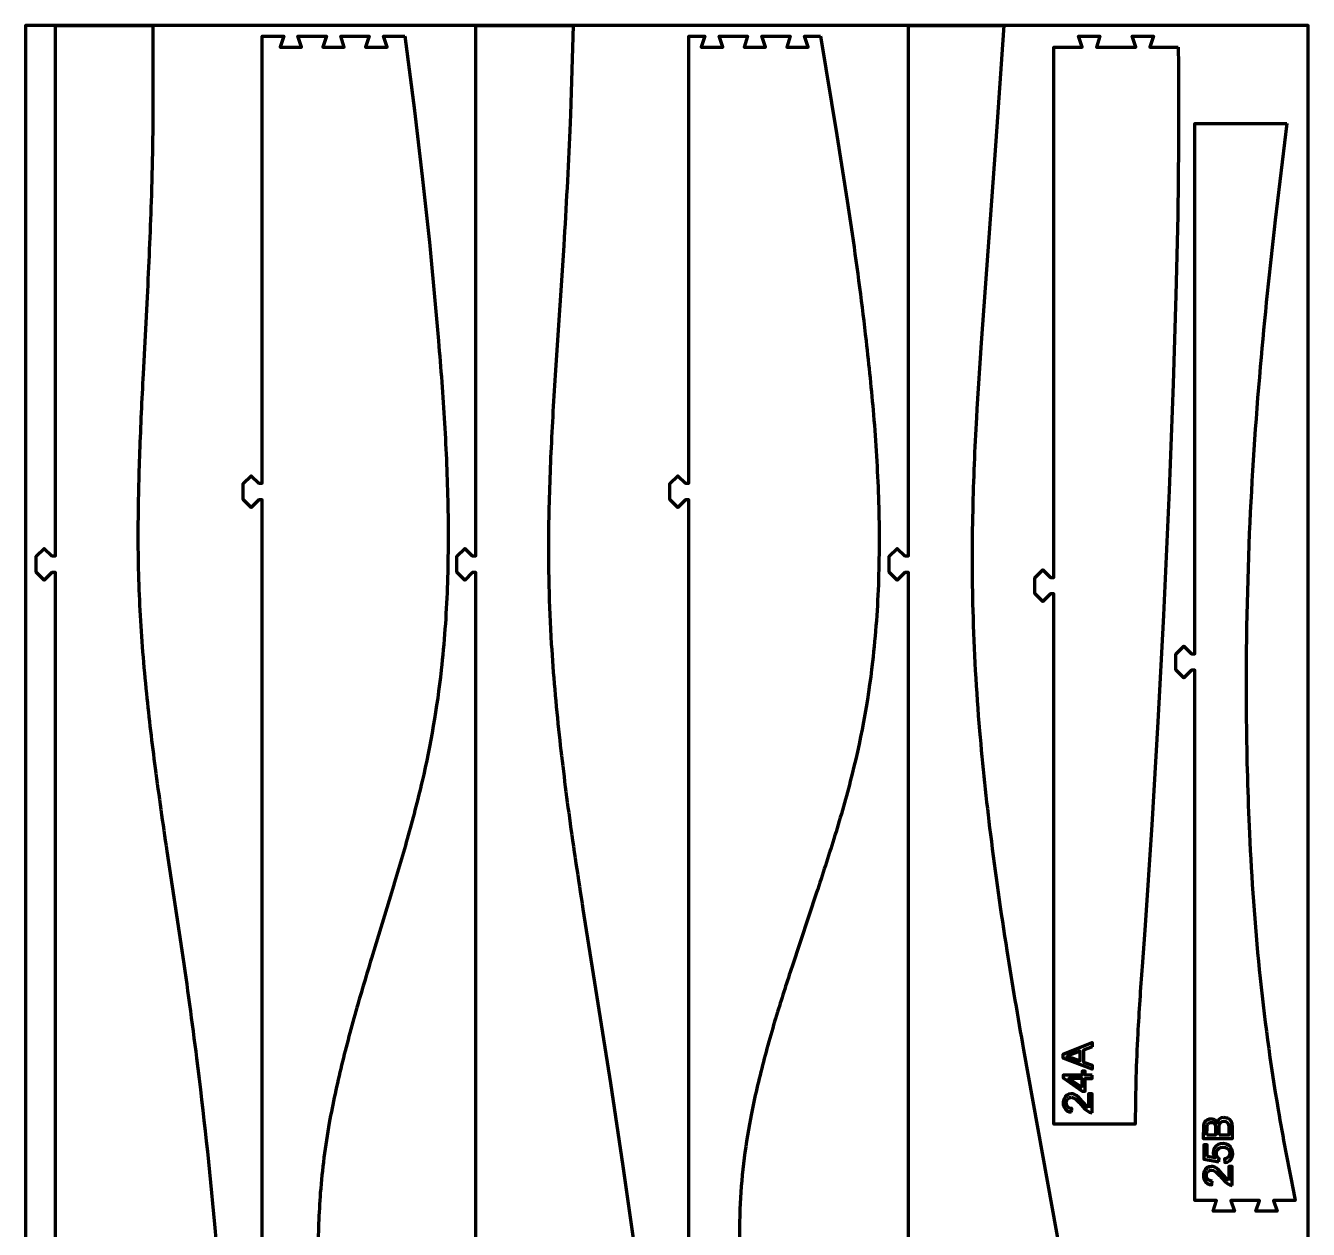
# Model space of a CAD drawing. Extents: x 233 to 1433, y 0 to 2800.
# Drawn here: x 233 to 1433, y 1674 to 2800 of the extents above; entities that cross this region are included whole.
import ezdxf

# ---------------------------------------------------------------- set-up
doc = ezdxf.new("R2010")
doc.units = 0
doc.layers.add('mainlayer', color=1, linetype='CONTINUOUS', lineweight=100)

msp = doc.modelspace()

# ---------------------------------------------------------------- linework, layer by layer
at = {"layer": 'mainlayer', "color": 1}
for points in [[(233, 0), (1433, 0), (1433, 0), (1433, 2800), (1433, 2800), (233, 2800), (233, 2800), (233, 0)], [(1230.7, 1844.4), (1222.6, 1841.3), (1222.6, 1841.3), (1222.6, 1830), (1222.6, 1830), (1230.7, 1827.1), (1230.7, 1827.1), (1230.7, 1823.3), (1230.7, 1823.3), (1203.8, 1833.6), (1203.8, 1833.6), (1203.8, 1837.5), (1203.8, 1837.5), (1230.7, 1848.5), (1230.7, 1848.5), (1230.7, 1844.4)], [(1211.8, 1834), (1219.7, 1831.1), (1219.7, 1831.1), (1219.7, 1840.2), (1219.7, 1840.2), (1207.2, 1835.6), (1207.2, 1835.6), (1206.7, 1835.5)], [(1230.7, 1817.9), (1224.3, 1817.9), (1224.3, 1817.9), (1224.3, 1821.6), (1224.3, 1821.6), (1221.3, 1821.6), (1221.3, 1821.6), (1221.3, 1817.9), (1221.3, 1817.9), (1203.8, 1817.9), (1203.8, 1817.9), (1203.8, 1815.2), (1203.8, 1815.2), (1221.3, 1803), (1221.3, 1803), (1224.3, 1803), (1224.3, 1803), (1224.3, 1814.6), (1224.3, 1814.6), (1230.7, 1814.6), (1230.7, 1814.6), (1230.7, 1817.9)], [(1221.3, 1806.2), (1221.3, 1814.6), (1221.3, 1814.6), (1209.1, 1814.6), (1209.1, 1814.6), (1221.3, 1806.2)], [(1211.2, 1800.5), (1208.9, 1800.1), (1208.9, 1800.1), (1207, 1799.2), (1207, 1799.2), (1205.4, 1797.6), (1205.4, 1797.6), (1204.3, 1795.5), (1204.3, 1795.5), (1203.8, 1793), (1203.8, 1793), (1203.8, 1790.3), (1203.8, 1790.3), (1204.5, 1787.9), (1204.5, 1787.9), (1205.7, 1786), (1205.7, 1786), (1207.5, 1784.5), (1207.5, 1784.5), (1209.7, 1783.6), (1209.7, 1783.6), (1211.5, 1783.3)], [(1230.7, 1782.7), (1230.7, 1800.5), (1230.7, 1800.5), (1227.5, 1800.5), (1227.5, 1800.5), (1227.5, 1787.3)], [(1211.8, 1786.2), (1211.8, 1786.7), (1211.8, 1786.7), (1209.6, 1787.1), (1209.6, 1787.1), (1208.3, 1787.8), (1208.3, 1787.8), (1207.3, 1789), (1207.3, 1789), (1206.7, 1790.3), (1206.7, 1790.3), (1206.5, 1792.5), (1206.5, 1792.5), (1207, 1794.5), (1207, 1794.5), (1207.8, 1795.7)], [(1211.1, 1797.1), (1213, 1796.7), (1213, 1796.7), (1215.4, 1795.3), (1215.4, 1795.3), (1218.7, 1792.1), (1218.7, 1792.1), (1223.9, 1786.1), (1223.9, 1786.1), (1226.6, 1784), (1226.6, 1784), (1228.4, 1783.1)], [(1225.8, 1788.7), (1218.6, 1796.7), (1218.6, 1796.7), (1216, 1798.9), (1216, 1798.9), (1214.4, 1799.8)], [(1211.6, 1784.5), (1211.7, 1785.3)], [(1338.3, 1776), (1340.5, 1777), (1340.5, 1777), (1341.9, 1777.1)], [(1345.1, 1776.2), (1346.5, 1775), (1346.5, 1775), (1347.6, 1773.3), (1347.6, 1773.3), (1348.5, 1775.5), (1348.5, 1775.5), (1350, 1777.1), (1350, 1777.1), (1351.9, 1778.1), (1351.9, 1778.1), (1354.1, 1778.4)], [(1357.6, 1777.6), (1359.3, 1776.5), (1359.3, 1776.5), (1360.5, 1775), (1360.5, 1775), (1361.4, 1772.7), (1361.4, 1772.7), (1361.9, 1769.6), (1361.9, 1769.6), (1361.9, 1768.3)], [(1361.9, 1768.3), (1361.9, 1758.1), (1361.9, 1758.1), (1335, 1758.1), (1335, 1758.1), (1335.1, 1770.3), (1335.1, 1770.3), (1335.6, 1772.6), (1335.6, 1772.6), (1335.8, 1773.1)], [(1339.9, 1773), (1341.6, 1773.6), (1341.6, 1773.6), (1343.6, 1773.4), (1343.6, 1773.4), (1344.9, 1772.7), (1344.9, 1772.7), (1345.7, 1771.5), (1345.7, 1771.5), (1346.2, 1769.5), (1346.2, 1769.5), (1346.3, 1761.7), (1346.3, 1761.7), (1338.2, 1761.7)], [(1338.2, 1761.7), (1338.3, 1769.5), (1338.3, 1769.5), (1338.5, 1771.1)], [(1349.5, 1761.7), (1349.6, 1770.1), (1349.6, 1770.1), (1350, 1772.1), (1350, 1772.1), (1351, 1773.5), (1351, 1773.5), (1352.4, 1774.4), (1352.4, 1774.4), (1354.1, 1774.7), (1354.1, 1774.7), (1355.8, 1774.4), (1355.8, 1774.4), (1357.2, 1773.6), (1357.2, 1773.6), (1358.1, 1772.4), (1358.1, 1772.4), (1358.6, 1770.4), (1358.6, 1770.4), (1358.7, 1761.7), (1358.7, 1761.7), (1349.5, 1761.7)], [(1338.5, 1741.8), (1338.5, 1752.6), (1338.5, 1752.6), (1335.4, 1752.6), (1335.4, 1752.6), (1335.4, 1739.2), (1335.4, 1739.2), (1349.2, 1736.6)], [(1349.4, 1738.4), (1349.6, 1739.7), (1349.6, 1739.7), (1348.1, 1741.1), (1348.1, 1741.1), (1347.2, 1743.1), (1347.2, 1743.1), (1347, 1745.2), (1347, 1745.2), (1347.4, 1746.9), (1347.4, 1746.9), (1348.2, 1748.3), (1348.2, 1748.3), (1349.5, 1749.4), (1349.5, 1749.4), (1351.1, 1750.1), (1351.1, 1750.1), (1353.1, 1750.3), (1353.1, 1750.3), (1355.1, 1750.1), (1355.1, 1750.1), (1356.9, 1749.4), (1356.9, 1749.4), (1358.3, 1748.3), (1358.3, 1748.3), (1359.2, 1746.8), (1359.2, 1746.8), (1359.6, 1745.2), (1359.6, 1745.2), (1359.4, 1743.2), (1359.4, 1743.2), (1358.7, 1741.6), (1358.7, 1741.6), (1357.2, 1740.4), (1357.2, 1740.4), (1355.2, 1739.6), (1355.2, 1739.6), (1354.5, 1739.5), (1354.5, 1739.5), (1354.8, 1736), (1354.8, 1736), (1357.2, 1736.5), (1357.2, 1736.5), (1359.2, 1737.6), (1359.2, 1737.6), (1360.8, 1739.3), (1360.8, 1739.3), (1361.8, 1741.3), (1361.8, 1741.3), (1362.3, 1743.7), (1362.3, 1743.7), (1362.2, 1746.3), (1362.2, 1746.3), (1361.5, 1748.6), (1361.5, 1748.6), (1360.2, 1750.7), (1360.2, 1750.7), (1358.4, 1752.2), (1358.4, 1752.2), (1356.2, 1753.3), (1356.2, 1753.3), (1353.7, 1753.8), (1353.7, 1753.8), (1350.9, 1753.7), (1350.9, 1753.7), (1348.5, 1752.9), (1348.5, 1752.9), (1346.5, 1751.4), (1346.5, 1751.4), (1345, 1749.4), (1345, 1749.4), (1344.2, 1747.2), (1344.2, 1747.2), (1344.1, 1744.8), (1344.1, 1744.8), (1344.5, 1742.9), (1344.5, 1742.9), (1345.3, 1741), (1345.3, 1741), (1345.7, 1740.4), (1345.7, 1740.4), (1338.5, 1741.8)], [(1342.3, 1732.4), (1340.1, 1732.1), (1340.1, 1732.1), (1338.2, 1731.2), (1338.2, 1731.2), (1336.5, 1729.6), (1336.5, 1729.6), (1335.4, 1727.5), (1335.4, 1727.5), (1334.9, 1725), (1334.9, 1725), (1335, 1722.2), (1335, 1722.2), (1335.7, 1719.9), (1335.7, 1719.9), (1336.9, 1717.9), (1336.9, 1717.9), (1338.6, 1716.5), (1338.6, 1716.5), (1340.9, 1715.6), (1340.9, 1715.6), (1342.7, 1715.3), (1342.7, 1715.3), (1342.8, 1716.4)], [(1342.3, 1729), (1344.2, 1728.6), (1344.2, 1728.6), (1346.5, 1727.3), (1346.5, 1727.3), (1349.8, 1724), (1349.8, 1724), (1355.1, 1718.1), (1355.1, 1718.1), (1357.8, 1716), (1357.8, 1716), (1359.6, 1715.1)], [(1356.9, 1720.7), (1349.7, 1728.7), (1349.7, 1728.7), (1347.1, 1730.9), (1347.1, 1730.9), (1345.5, 1731.8)], [(1361.9, 1714.7), (1361.9, 1732.5), (1361.9, 1732.5), (1358.7, 1732.5), (1358.7, 1732.5), (1358.7, 1719.3)], [(1343, 1718.7), (1340.8, 1719.1), (1340.8, 1719.1), (1339.4, 1719.8), (1339.4, 1719.8), (1338.4, 1720.9), (1338.4, 1720.9), (1337.8, 1722.3), (1337.8, 1722.3), (1337.6, 1724.5), (1337.6, 1724.5), (1338.1, 1726.5), (1338.1, 1726.5), (1339, 1727.6)], [(1342.8, 1717), (1342.9, 1717.3)]]:
    msp.add_lwpolyline(points, dxfattribs=at)
at = {"layer": 'mainlayer', "color": 0}
for points in [[(260.8, 1373.7), (260.8, 2288.3), (260.8, 2288.3), (257.6, 2288.3), (257.6, 2288.3), (250.4, 2281.2), (250.4, 2281.2), (243, 2288.6), (243, 2288.6), (243, 2303.4), (243, 2303.4), (250.4, 2310.8), (250.4, 2310.8), (257.6, 2303.7), (257.6, 2303.7), (260.8, 2303.7), (260.8, 2303.7), (260.8, 2800), (260.8, 2800), (352, 2800)], [(352, 2800), (352.1, 2739.3)], [(654.2, 1373.7), (654.2, 2288.3), (654.2, 2288.3), (650.9, 2288.3), (650.9, 2288.3), (643.8, 2281.2), (643.8, 2281.2), (636.4, 2288.6), (636.4, 2288.6), (636.4, 2303.4), (636.4, 2303.4), (643.8, 2310.8), (643.8, 2310.8), (650.9, 2303.7), (650.9, 2303.7), (654.2, 2303.7), (654.2, 2303.7), (654.2, 2800), (654.2, 2800), (745.3, 2800)], [(745.3, 2800), (742.6, 2716.7), (742.6, 2716.7), (742, 2702)], [(1058.8, 1373.7), (1058.8, 2288.3), (1058.8, 2288.3), (1055.6, 2288.3), (1055.6, 2288.3), (1048.5, 2281.2), (1048.5, 2281.2), (1041, 2288.6), (1041, 2288.6), (1041, 2303.4), (1041, 2303.4), (1048.5, 2310.8), (1048.5, 2310.8), (1055.6, 2303.7), (1055.6, 2303.7), (1058.8, 2303.7), (1058.8, 2303.7), (1058.8, 2800), (1058.8, 2800), (1148, 2800)], [(1148, 2800), (1140.4, 2687.4), (1140.4, 2687.4), (1126.8, 2503.3), (1126.8, 2503.3), (1122.9, 2441.4), (1122.9, 2441.4), (1122.5, 2433.3)], [(454.4, 1441.7), (454.4, 2356.3), (454.4, 2356.3), (451.2, 2356.3), (451.2, 2356.3), (444, 2349.2), (444, 2349.2), (436.6, 2356.6), (436.6, 2356.6), (436.6, 2371.4), (436.6, 2371.4), (444, 2378.8), (444, 2378.8), (451.2, 2371.7), (451.2, 2371.7), (454.4, 2371.7), (454.4, 2371.7), (454.4, 2790), (454.4, 2790), (474.5, 2790), (474.5, 2790), (471.1, 2780), (471.1, 2780), (491.1, 2780), (491.1, 2780), (487.8, 2790), (487.8, 2790), (514.5, 2790), (514.5, 2790), (511.1, 2780), (511.1, 2780), (531.1, 2780), (531.1, 2780), (527.8, 2790), (527.8, 2790), (554.5, 2790), (554.5, 2790), (551.1, 2780), (551.1, 2780), (571.1, 2780), (571.1, 2780), (567.8, 2790), (567.8, 2790), (587.9, 2790)], [(587.9, 2790), (596.8, 2720.7), (596.8, 2720.7), (604.1, 2659.1), (604.1, 2659.1), (610.7, 2597.4), (610.7, 2597.4), (616.5, 2535.8), (616.5, 2535.8), (619.2, 2505)], [(853.5, 1441.7), (853.5, 2356.3), (853.5, 2356.3), (850.3, 2356.3), (850.3, 2356.3), (843.2, 2349.2), (843.2, 2349.2), (835.7, 2356.6), (835.7, 2356.6), (835.7, 2371.4), (835.7, 2371.4), (843.2, 2378.8), (843.2, 2378.8), (850.3, 2371.7), (850.3, 2371.7), (853.5, 2371.7), (853.5, 2371.7), (853.5, 2790), (853.5, 2790), (868.4, 2790), (868.4, 2790), (865.1, 2780), (865.1, 2780), (885.1, 2780), (885.1, 2780), (881.8, 2790), (881.8, 2790), (908.4, 2790), (908.4, 2790), (905.1, 2780), (905.1, 2780), (925.1, 2780), (925.1, 2780), (921.8, 2790), (921.8, 2790), (948.4, 2790), (948.4, 2790), (945.1, 2780), (945.1, 2780), (965.1, 2780), (965.1, 2780), (961.8, 2790), (961.8, 2790), (976.7, 2790)], [(976.7, 2790), (992, 2697.6), (992, 2697.6), (1001.7, 2635.9), (1001.7, 2635.9), (1006.2, 2605.1)], [(1271.1, 1775.2), (1271.1, 1772), (1271.1, 1772), (1195, 1772), (1195, 1772), (1195, 2268.3), (1195, 2268.3), (1191.8, 2268.3), (1191.8, 2268.3), (1184.6, 2261.2), (1184.6, 2261.2), (1177.2, 2268.6), (1177.2, 2268.6), (1177.2, 2283.4), (1177.2, 2283.4), (1184.6, 2290.8), (1184.6, 2290.8), (1191.8, 2283.7), (1191.8, 2283.7), (1195, 2283.7), (1195, 2283.7), (1195, 2780), (1195, 2780), (1221.5, 2780), (1221.5, 2780), (1218.1, 2790), (1218.1, 2790), (1238.1, 2790), (1238.1, 2790), (1234.8, 2780), (1234.8, 2780), (1271.5, 2780), (1271.5, 2780), (1268.1, 2790), (1268.1, 2790), (1288.1, 2790), (1288.1, 2790), (1284.8, 2780), (1284.8, 2780), (1311.3, 2780)], [(1419.1, 1709), (1420.8, 1700.5), (1420.8, 1700.5), (1400.5, 1700.5), (1400.5, 1700.5), (1403.9, 1690.5), (1403.9, 1690.5), (1383.9, 1690.5), (1383.9, 1690.5), (1387.2, 1700.5), (1387.2, 1700.5), (1360.5, 1700.5), (1360.5, 1700.5), (1363.9, 1690.5), (1363.9, 1690.5), (1343.9, 1690.5), (1343.9, 1690.5), (1347.2, 1700.5), (1347.2, 1700.5), (1326.9, 1700.5), (1326.9, 1700.5), (1326.9, 2196.8), (1326.9, 2196.8), (1323.7, 2196.8), (1323.7, 2196.8), (1316.6, 2189.7), (1316.6, 2189.7), (1309.1, 2197.1), (1309.1, 2197.1), (1309.1, 2211.9), (1309.1, 2211.9), (1316.6, 2219.4), (1316.6, 2219.4), (1323.7, 2212.2), (1323.7, 2212.2), (1326.9, 2212.2), (1326.9, 2212.2), (1326.9, 2708.5), (1326.9, 2708.5), (1412.8, 2708.5)], [(1412.8, 2708.5), (1402, 2617.9)], [(1311.5, 2688.7), (1310.8, 2622.3), (1310.8, 2622.3), (1309.1, 2547.7), (1309.1, 2547.7), (1306.6, 2464.7), (1306.6, 2464.7), (1302.7, 2365.1), (1302.7, 2365.1), (1297.5, 2248.2), (1297.5, 2248.2), (1292.3, 2148.6), (1292.3, 2148.6), (1286.6, 2052.2), (1286.6, 2052.2), (1279.9, 1953.5), (1279.9, 1953.5), (1277.5, 1919.6)], [(736.4, 2594.3), (729, 2482.4)], [(346.6, 2545.9), (342.9, 2474.1)], [(365.1, 2027.6), (379.1, 1934.5)], [(575.3, 1988.9), (556.6, 1927.3)], [(973, 1988.9), (950, 1919.6)], [(754.4, 1973.3), (780.1, 1810.4), (780.1, 1810.4), (791.8, 1732.8), (791.8, 1732.8), (801.6, 1662.9), (801.6, 1662.9), (804.7, 1639.6)], [(1166.6, 1841.4), (1197.5, 1670.7), (1197.5, 1670.7), (1208.1, 1608.6)], [(409.8, 1678.4), (415.9, 1608.6), (415.9, 1608.6), (421.3, 1538.8), (421.3, 1538.8), (422.9, 1515.5)]]:
    msp.add_lwpolyline(points, dxfattribs=at)
for points in [[(1311.3, 2780), (1311.6, 2749.6), (1311.7, 2719.1), (1311.5, 2688.7)], [(352.1, 2739.3), (352.1, 2704.7), (351.5, 2670), (350.4, 2635.3)], [(742, 2702), (740.5, 2666.1), (738.7, 2630.2), (736.4, 2594.3)], [(350.4, 2635.3), (349.4, 2605.5), (348.2, 2575.7), (346.6, 2545.9)], [(1402, 2617.9), (1396.7, 2572.3), (1392, 2526.5), (1388, 2480.7)], [(1006.2, 2605.1), (1011, 2571.8), (1015.4, 2538.4), (1019.3, 2505)], [(619.2, 2505), (621.4, 2479.3), (623.3, 2453.7), (624.8, 2428)], [(1019.3, 2505), (1021.9, 2481.9), (1024.2, 2458.8), (1026.2, 2435.7)], [(342.9, 2474.1), (341.6, 2449.8), (340.5, 2425.5), (339.6, 2401.2)], [(729, 2482.4), (727.3, 2456.7), (725.8, 2430.9), (724.6, 2405.2)], [(1388, 2480.7), (1383.5, 2429), (1380.1, 2377.1), (1377.8, 2325.2)], [(624.8, 2428), (626.4, 2402.3), (627.5, 2376.6), (628, 2350.9)], [(1026.2, 2435.7), (1028.4, 2410), (1029.9, 2384.4), (1030.8, 2358.7)], [(1122.5, 2433.3), (1120.8, 2404.2), (1119.7, 2375.1), (1119, 2346)], [(339.6, 2401.2), (338.7, 2377.6), (338.2, 2354), (338.1, 2330.4)], [(724.6, 2405.2), (723.4, 2380.3), (722.6, 2355.3), (722.2, 2330.4)], [(1030.8, 2358.7), (1031.7, 2333), (1031.7, 2307.3), (1030.9, 2281.6)], [(628, 2350.9), (628.5, 2325.3), (628.3, 2299.6), (627.4, 2273.9)], [(1119, 2346), (1118.2, 2314.9), (1118.3, 2283.8), (1119.1, 2252.7)], [(338.1, 2330.4), (337.9, 2304.5), (338.5, 2278.6), (339.9, 2252.7)], [(722.2, 2330.4), (721.7, 2294.1), (722.6, 2257.9), (724.8, 2221.6)], [(1377.8, 2325.2), (1375.4, 2266.8), (1374.4, 2208.3), (1375, 2149.9)], [(1030.9, 2281.6), (1030.1, 2255.9), (1028.2, 2230.2), (1025.3, 2204.6)], [(627.4, 2273.9), (626.5, 2248.2), (624.6, 2222.5), (621.8, 2196.9)], [(339.9, 2252.7), (341.3, 2226.8), (343.3, 2200.9), (346, 2175.1)], [(1119.1, 2252.7), (1120.1, 2215.1), (1122.3, 2177.6), (1125.4, 2140.2)], [(724.8, 2221.6), (726.6, 2193.1), (729, 2164.7), (732.1, 2136.3)], [(621.8, 2196.9), (617.9, 2161.9), (611.9, 2127.2), (603.9, 2092.9)], [(1025.3, 2204.6), (1021, 2166.9), (1014, 2129.6), (1004.5, 2092.9)], [(346, 2175.1), (348.4, 2151.8), (351.1, 2128.5), (354.2, 2105.2)], [(1375, 2149.9), (1375.3, 2114.5), (1376.3, 2079.2), (1377.9, 2043.9)], [(732.1, 2136.3), (735, 2110.4), (738.2, 2084.5), (741.7, 2058.7)], [(1125.4, 2140.2), (1128.2, 2107.8), (1131.6, 2075.4), (1135.6, 2043.2)], [(354.2, 2105.2), (357.6, 2079.3), (361.3, 2053.5), (365.1, 2027.6)], [(603.9, 2092.9), (599.6, 2074.8), (595, 2056.9), (590, 2039)], [(1004.5, 2092.9), (999.8, 2074.8), (994.6, 2056.8), (989.1, 2039)], [(741.7, 2058.7), (745.7, 2030.2), (749.9, 2001.7), (754.4, 1973.3)], [(1135.6, 2043.2), (1140.1, 2006.9), (1145.2, 1970.6), (1151, 1934.5)], [(1377.9, 2043.9), (1379.8, 2001.4), (1382.9, 1959), (1387.1, 1916.7)], [(590, 2039), (585.3, 2022.3), (580.4, 2005.6), (575.3, 1988.9)], [(989.1, 2039), (983.9, 2022.2), (978.6, 2005.6), (973, 1988.9)], [(379.1, 1934.5), (384.1, 1900.9), (388.7, 1867.3), (392.9, 1833.6)], [(1151, 1934.5), (1155.9, 1903.4), (1161.1, 1872.4), (1166.6, 1841.4)], [(556.6, 1927.3), (551.9, 1911.9), (547.3, 1896.5), (542.9, 1881.1)], [(950, 1919.6), (945.4, 1905.5), (940.9, 1891.4), (936.5, 1877.2)], [(1277.5, 1919.6), (1275.9, 1898.5), (1274.6, 1877.5), (1273.4, 1856.5)], [(1387.1, 1916.7), (1391.5, 1872.7), (1397.4, 1828.9), (1404.8, 1785.3)], [(542.9, 1881.1), (537.8, 1863.2), (533, 1845.2), (528.6, 1827.2)], [(936.5, 1877.2), (931.5, 1860.7), (926.7, 1844), (922.4, 1827.2)], [(1273.4, 1856.5), (1272, 1829.4), (1271.2, 1802.3), (1271.1, 1775.2)], [(392.9, 1833.6), (399.4, 1782), (405, 1730.3), (409.8, 1678.4)], [(528.6, 1827.2), (524.2, 1809.3), (520.4, 1791.3), (517.1, 1773.3)], [(922.4, 1827.2), (918.1, 1810.6), (914.3, 1793.9), (911.1, 1777.1)], [(911.1, 1777.1), (905.7, 1749.1), (902.4, 1720.8), (901.3, 1692.4)], [(1404.8, 1785.3), (1409.2, 1759.8), (1413.9, 1734.4), (1419.1, 1709)], [(517.1, 1773.3), (513.2, 1751.6), (510.4, 1729.7), (508.7, 1707.8)], [(508.7, 1707.8), (507.3, 1688.6), (506.6, 1669.3), (506.6, 1650)], [(901.3, 1692.4), (900.6, 1673.1), (900.6, 1653.9), (901.4, 1634.6)]]:
    msp.add_open_spline(points, degree=3, dxfattribs=at)
at = {"layer": 'mainlayer', "color": 1}
for points in [[(1206.7, 1835.5), (1208.4, 1835.1), (1210.1, 1834.6), (1211.8, 1834)], [(1214.4, 1799.8), (1213.4, 1800.2), (1212.3, 1800.4), (1211.2, 1800.5)], [(1207.8, 1795.7), (1208.1, 1796), (1208.5, 1796.3), (1208.9, 1796.5)], [(1208.9, 1796.5), (1209.4, 1796.8), (1209.8, 1796.9), (1210.3, 1797)], [(1210.3, 1797), (1210.6, 1797), (1210.8, 1797.1), (1211.1, 1797.1)], [(1227.5, 1787.3), (1226.9, 1787.7), (1226.3, 1788.2), (1225.8, 1788.7)], [(1211.5, 1783.3), (1211.5, 1783.5), (1211.5, 1783.7), (1211.6, 1783.9)], [(1211.6, 1783.9), (1211.6, 1784.1), (1211.6, 1784.3), (1211.6, 1784.5)], [(1211.7, 1785.3), (1211.7, 1785.6), (1211.8, 1785.9), (1211.8, 1786.2)], [(1228.4, 1783.1), (1229.2, 1782.8), (1229.9, 1782.7), (1230.7, 1782.7)], [(1336.9, 1774.8), (1337.3, 1775.3), (1337.8, 1775.7), (1338.3, 1776)], [(1341.9, 1777.1), (1342.5, 1777.1), (1343.2, 1777), (1343.8, 1776.8)], [(1343.8, 1776.8), (1344.3, 1776.6), (1344.7, 1776.4), (1345.1, 1776.2)], [(1354.1, 1778.4), (1354.9, 1778.4), (1355.8, 1778.3), (1356.5, 1778)], [(1356.5, 1778), (1356.9, 1777.9), (1357.3, 1777.8), (1357.6, 1777.6)], [(1335.8, 1773.1), (1336.1, 1773.8), (1336.4, 1774.3), (1336.9, 1774.8)], [(1338.5, 1771.1), (1338.6, 1771.5), (1338.8, 1771.8), (1339, 1772.1)], [(1339, 1772.1), (1339.3, 1772.4), (1339.6, 1772.7), (1339.9, 1773)], [(1339, 1727.6), (1339.3, 1728), (1339.7, 1728.3), (1340.1, 1728.5)], [(1340.1, 1728.5), (1340.5, 1728.7), (1341, 1728.9), (1341.5, 1729)], [(1341.5, 1729), (1341.7, 1729), (1342, 1729), (1342.3, 1729)], [(1345.5, 1731.8), (1344.5, 1732.2), (1343.4, 1732.4), (1342.3, 1732.4)], [(1349.2, 1736.6), (1349.2, 1737.2), (1349.3, 1737.8), (1349.4, 1738.4)], [(1342.8, 1716.4), (1342.8, 1716.6), (1342.8, 1716.8), (1342.8, 1717)], [(1342.9, 1717.3), (1342.9, 1717.8), (1343, 1718.2), (1343, 1718.7)], [(1358.7, 1719.3), (1358.1, 1719.7), (1357.5, 1720.1), (1356.9, 1720.7)], [(1359.6, 1715.1), (1360.3, 1714.8), (1361.1, 1714.7), (1361.9, 1714.7)]]:
    msp.add_open_spline(points, degree=3, dxfattribs=at)

doc.saveas('drawing.dxf')
